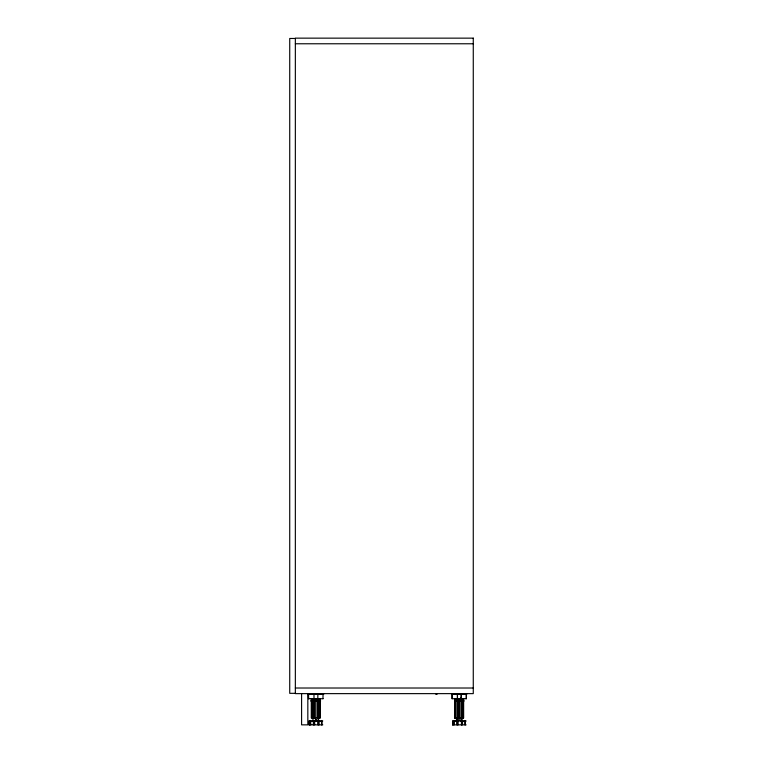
<?xml version="1.0" encoding="UTF-8"?>
<svg xmlns="http://www.w3.org/2000/svg" width="763" height="763" viewBox="0 0 763 763"><rect width="100%" height="100%" fill="white"/><g stroke="black" fill="none" stroke-linecap="round" stroke-linejoin="round"><path stroke-width="1.14" d="M323.045 698.717L308.5 698.717L308.395 693.634M309.234 724.85L309.234 721.264M310.016 724.85L310.016 721.264M312.763 698.717L312.763 701.226M314.222 698.717L314.222 717.983L317.894 720.968L318.667 717.983L318.705 698.717M315.72 698.717L315.72 717.983M315.777 700.625L315.777 698.717M317.437 701.226L317.437 717.983L317.437 698.717L317.494 700.625M318.953 698.717L318.953 717.983M319.125 724.85L319.125 721.264M321.519 724.85L321.519 721.264M452.154 698.717L452.154 694.235M452.793 724.85L452.793 721.264M463.637 698.717L463.637 717.983L454.805 717.983L454.805 701.226M454.805 698.717L454.805 717.983M455.139 717.983L455.139 701.226M456.102 698.717L456.102 717.983M456.264 698.717L456.264 701.226M457.533 717.983L457.533 698.717M460.909 700.625L460.909 698.717M462.101 717.983L462.101 698.717M462.349 717.983L462.349 698.717M463.055 698.717L463.055 717.983M464.867 724.85L464.867 721.264M462.063 720.968L462.168 717.983M318.371 720.968L318.667 717.983M456.274 720.968L456.675 717.983M312.782 720.968L313.183 717.983M461.3 717.983L460.69 720.968L458.029 718.727M459.307 694.235L459.536 693.634M315.853 694.235L316.092 693.634M467.023 693.634L466.756 694.235L451.419 694.235M323.445 694.235L323.712 693.634M295.348 38.465L289.73 38.465L289.73 693.329L295.348 693.329M295.348 43.768L473.27 43.768M295.348 688.016L473.27 688.016M308.109 694.235L323.712 694.235M435.816 694.263L437.056 694.263M310.989 700.625L320.565 700.625M454.519 700.625L463.923 700.625M454.614 701.226L463.923 701.226M310.989 701.226L320.565 701.226M308.977 720.968L322.787 720.968M452.545 720.968L466.117 720.968M313.002 721.264L309.129 721.264L309.129 724.85M315.968 721.264L313.364 721.264L313.364 724.85M317.15 721.264L322.32 721.264M456.493 721.264L452.697 721.264L452.697 724.85M458.649 721.264L456.846 721.264L456.846 724.85M460.575 721.264L465.649 721.264M308.977 724.85L322.787 724.85M452.545 724.85L466.117 724.85M321.385 693.634L322.654 694.235M451.686 693.634L452.469 694.235M451.82 693.634L451.973 694.235M457.142 717.983L457.752 720.968M466.365 694.235L466.365 698.717L452.077 698.717L452.077 694.235M466.298 694.235L466.298 698.717M465.363 721.264L465.363 724.85M463.303 698.717L463.303 717.983M462.512 721.264L462.512 724.85M461.634 721.264L461.634 724.85M461.443 721.264L461.443 724.85M460.909 697.64L460.909 717.983M459.221 698.717L459.221 717.983M459.164 698.717L459.164 717.983M458.115 721.264L458.115 724.85M457.695 698.717L457.695 717.983M457.38 721.264L457.38 724.85M455.425 698.717L455.425 717.983M455.091 698.717L455.091 717.983M454.243 721.264L454.243 724.85M453.565 721.264L453.565 724.85M323.045 694.235L322.968 698.717M322.024 721.264L322.024 724.85M320.269 698.717L320.269 717.983L311.285 717.983L311.285 698.717M319.926 698.717L319.926 717.983M319.678 698.717L319.678 701.226M318.228 721.264L318.228 724.85M318.037 721.264L318.037 724.85M317.856 694.235L317.818 698.717M315.777 718.975L315.777 720.968M314.652 721.264L314.652 724.85M314.051 717.983L313.984 694.235M313.898 721.264L313.898 724.85M312.601 698.717L312.601 717.983M311.619 698.717L311.619 717.983M310.703 721.264L310.703 724.85M308.576 694.235L308.576 698.717M307.832 693.634L307.832 724.85L301.595 724.85L301.595 693.634M457.457 694.235L457.457 698.717L457.428 694.235M461.233 694.235L461.233 698.717L461.272 694.235M473.27 38.15L295.348 38.15L295.348 693.634L473.27 693.634L473.27 38.15"/></g></svg>
